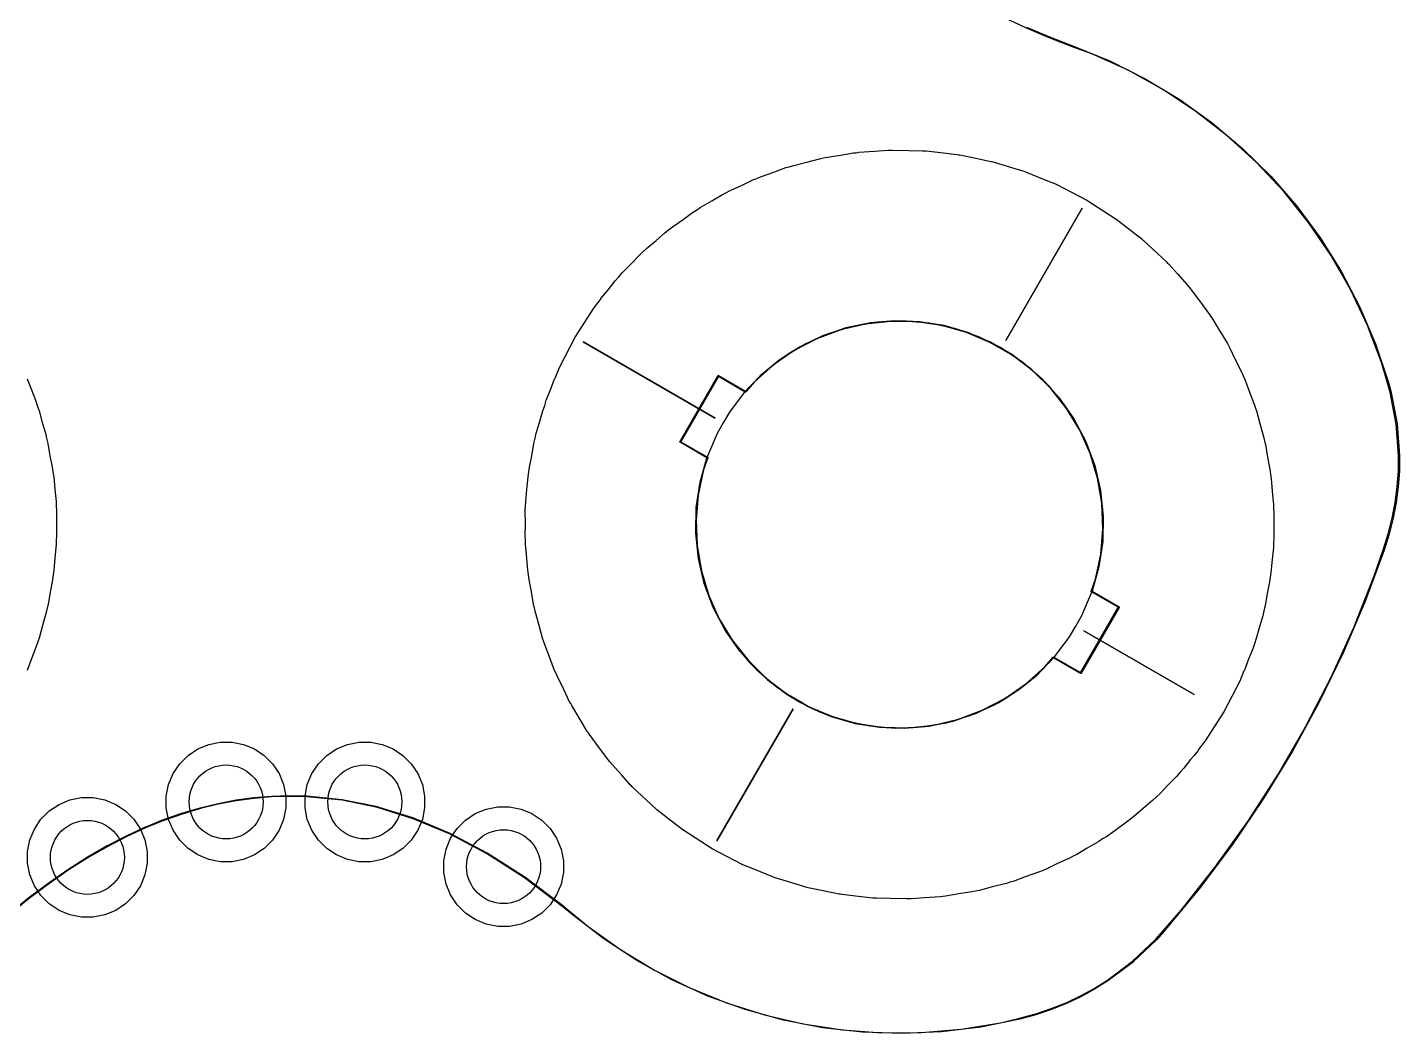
# Model space of a CAD drawing. Extents: x 128 to 152, y -99.3 to -77.5.
# Drawn here: x 137.15 to 151.99, y -99.3 to -88.42 of the extents above; entities that cross this region are included whole.
import ezdxf

# ---------------------------------------------------------------- set-up
doc = ezdxf.new("R2010")
doc.units = 0
doc.layers.add('BLACK', color=7, linetype='CONTINUOUS')

msp = doc.modelspace()

# ---------------------------------------------------------------- linework, layer by layer
at = {"layer": 'BLACK', "linetype": 'CONTINUOUS'}
for p, q in [((147.949266, -88.428766), (147.717154, -88.318589)), ((147.949361, -88.428789), (147.949266, -88.428766)), ((147.949443, -88.428846), (147.949361, -88.428789)), ((148.199538, -88.535835), (147.949443, -88.428846)), ((147.953462, -88.419688), (148.20339, -88.526606)), ((148.199629, -88.535854), (148.199538, -88.535835)), ((148.19971, -88.535905), (148.199629, -88.535854)), ((148.461111, -88.636368), (148.19971, -88.535905)), ((148.20339, -88.526606), (148.464698, -88.627034)), ((148.461166, -88.636377), (148.461111, -88.636368)), ((148.461194, -88.636399), (148.461166, -88.636377)), ((148.461194, -88.6364), (148.461194, -88.636399)), ((148.662858, -88.709745), (148.461194, -88.6364)), ((148.464698, -88.627034), (148.464712, -88.627043)), ((148.464712, -88.627043), (148.862288, -88.789585)), ((149.053475, -88.887534), (148.662858, -88.709745)), ((148.862288, -88.789585), (149.246072, -88.982683)), ((149.429039, -89.095244), (149.053475, -88.887534)), ((149.246072, -88.982683), (149.613629, -89.205123)), ((149.78726, -89.331609), (149.429039, -89.095244)), ((149.613629, -89.205123), (149.96272, -89.455548)), ((150.125959, -89.595189), (149.78726, -89.331609)), ((149.96272, -89.455548), (150.291218, -89.732434)), ((150.443071, -89.884379), (150.125959, -89.595189)), ((146.140332, -89.774132), (146.311125, -89.763182)), ((146.311125, -89.763182), (146.457075, -89.751922)), ((146.457075, -89.751922), (146.481023, -89.75229)), ((146.481023, -89.75229), (146.505588, -89.750716)), ((146.505588, -89.750716), (146.683315, -89.755405)), ((146.683315, -89.755405), (146.831117, -89.757682)), ((146.831117, -89.757682), (146.850965, -89.759829)), ((146.850965, -89.759829), (146.871468, -89.760371)), ((146.871468, -89.760371), (147.055816, -89.781998)), ((150.291218, -89.732434), (150.597124, -90.034094)), ((145.423588, -89.919143), (145.578504, -89.880438)), ((145.578504, -89.880438), (145.715365, -89.843767)), ((145.715365, -89.843767), (145.746819, -89.838387)), ((145.746819, -89.838387), (145.77868, -89.830427)), ((145.77868, -89.830427), (145.941922, -89.805016)), ((145.941922, -89.805016), (146.084097, -89.780699)), ((146.084097, -89.780699), (146.111949, -89.77855)), ((146.111949, -89.77855), (146.140332, -89.774132)), ((147.055816, -89.781998), (147.203032, -89.79793)), ((147.203032, -89.79793), (147.218684, -89.801106)), ((147.218684, -89.801106), (147.234981, -89.803018)), ((147.234981, -89.803018), (147.426357, -89.843246)), ((147.426357, -89.843246), (147.569647, -89.872322)), ((147.569647, -89.872322), (147.581119, -89.875778)), ((147.581119, -89.875778), (147.59316, -89.878309)), ((147.59316, -89.878309), (147.79412, -89.939943)), ((150.736665, -90.197419), (150.443071, -89.884379)), ((145.003161, -90.070337), (145.040547, -90.056511)), ((145.040547, -90.056511), (145.077955, -90.039553)), ((145.077955, -90.039553), (145.223837, -89.98873)), ((145.223837, -89.98873), (145.354025, -89.940588)), ((145.354025, -89.940588), (145.388703, -89.931295)), ((145.388703, -89.931295), (145.423588, -89.919143)), ((147.79412, -89.939943), (147.927834, -89.980224)), ((147.927834, -89.980224), (147.935237, -89.983223)), ((147.935237, -89.983223), (147.943079, -89.985629)), ((147.943079, -89.985629), (148.164406, -90.076087)), ((150.597124, -90.034094), (150.878574, -90.35869)), ((144.70531, -90.212967), (144.744604, -90.190676)), ((144.744604, -90.190676), (144.880773, -90.128944)), ((144.880773, -90.128944), (145.003161, -90.070337)), ((148.164406, -90.076087), (148.274537, -90.120715)), ((148.274537, -90.120715), (148.278076, -90.122546)), ((148.278076, -90.122546), (148.281881, -90.124101)), ((148.281881, -90.124101), (148.606797, -90.292594)), ((151.004954, -90.5324), (150.736665, -90.197419)), ((144.426258, -90.371276), (144.552085, -90.299893)), ((144.552085, -90.299893), (144.665764, -90.231905)), ((144.665764, -90.231905), (144.70531, -90.212967)), ((148.606797, -90.292598), (148.606792, -90.292606)), ((148.606792, -90.292606), (148.606793, -90.292607)), ((148.606793, -90.292607), (148.91517, -90.489745)), ((148.606797, -90.292594), (148.606796, -90.292595)), ((148.606796, -90.292595), (148.606798, -90.292596)), ((148.606798, -90.292596), (148.606797, -90.292596)), ((148.606797, -90.292596), (148.606798, -90.292597)), ((148.606798, -90.292597), (148.606797, -90.292598)), ((150.878574, -90.35869), (151.133854, -90.704247)), ((144.125516, -90.579879), (144.24054, -90.500094)), ((144.24054, -90.500094), (144.344715, -90.423916)), ((144.344715, -90.423916), (144.385744, -90.399377)), ((144.385744, -90.399377), (144.426258, -90.371276)), ((147.731792, -91.808151), (148.556792, -90.379209)), ((148.556792, -90.379209), (147.731796, -91.80814)), ((148.91517, -90.489745), (148.918414, -90.492259)), ((148.918414, -90.492259), (148.921775, -90.494412)), ((148.921775, -90.494412), (149.015535, -90.567511)), ((143.948646, -90.727901), (144.042752, -90.64473)), ((144.042752, -90.64473), (144.084539, -90.614172)), ((144.084539, -90.614172), (144.125516, -90.579879)), ((149.015535, -90.567511), (149.204491, -90.713919)), ((151.246302, -90.887283), (151.004954, -90.5324)), ((143.844835, -90.814782), (143.948646, -90.727901)), ((149.204491, -90.713919), (149.210497, -90.71951)), ((149.210497, -90.71951), (149.216795, -90.72442)), ((149.216795, -90.72442), (149.318506, -90.820051)), ((151.133854, -90.704247), (151.361409, -91.068659)), ((143.67886, -90.981369), (143.762451, -90.892464)), ((143.762451, -90.892464), (143.804211, -90.855555)), ((143.804211, -90.855555), (143.844835, -90.814782)), ((149.318506, -90.820051), (149.472392, -90.963297)), ((151.45924, -91.259907), (151.246302, -90.887283)), ((143.547082, -91.121526), (143.586507, -91.074064)), ((143.586507, -91.074064), (143.67886, -90.981369)), ((149.472392, -90.963297), (149.480604, -90.972459)), ((149.480604, -90.972459), (149.489334, -90.980667)), ((149.489334, -90.980667), (149.586183, -91.090248)), ((149.586183, -91.090248), (149.716685, -91.235843)), ((151.361409, -91.068659), (151.559852, -91.449707)), ((143.433409, -91.258374), (143.506204, -91.165004)), ((143.506204, -91.165004), (143.547082, -91.121526)), ((149.716685, -91.235843), (149.726484, -91.248994)), ((149.726484, -91.248994), (149.737067, -91.260968)), ((143.276197, -91.460025), (143.348666, -91.367071)), ((143.348666, -91.367071), (143.352641, -91.355609)), ((143.352641, -91.35561), (143.433409, -91.258374)), ((143.352641, -91.355609), (143.352641, -91.35561)), ((149.737067, -91.260968), (149.824523, -91.380564)), ((149.824523, -91.380564), (149.935375, -91.529331)), ((151.642472, -91.648002), (151.45924, -91.259907)), ((143.074392, -91.77501), (143.276197, -91.460025)), ((149.935375, -91.529331), (149.946089, -91.546807)), ((149.946089, -91.546807), (149.95788, -91.562931)), ((151.559852, -91.449707), (151.727976, -91.84507)), ((145.945788, -91.694652), (145.686881, -91.790991)), ((145.812846, -91.733448), (146.077974, -91.653354)), ((146.001771, -91.67428), (145.868916, -91.718634)), ((146.21473, -91.631531), (145.945788, -91.694652)), ((146.125949, -91.647686), (146.001771, -91.67428)), ((146.077974, -91.653354), (146.35105, -91.607129)), ((146.263954, -91.619512), (146.125949, -91.647686)), ((146.489463, -91.602621), (146.21473, -91.631531)), ((146.389307, -91.608384), (146.263954, -91.619512)), ((146.35105, -91.607129), (146.627767, -91.595501)), ((146.530851, -91.596957), (146.389307, -91.608384)), ((146.765653, -91.60838), (146.489463, -91.602621)), ((146.654983, -91.601165), (146.530851, -91.596957)), ((146.627767, -91.595501), (146.903758, -91.618654)), ((146.798522, -91.606949), (146.654983, -91.601165)), ((147.038943, -91.648717), (146.765653, -91.60838)), ((146.918509, -91.625859), (146.798522, -91.606949)), ((146.903758, -91.618654), (147.17467, -91.676222)), ((147.063018, -91.649344), (146.918509, -91.625859)), ((147.30502, -91.722994), (147.038943, -91.648717)), ((147.124212, -91.666857), (147.063018, -91.649344)), ((147.174473, -91.681241), (147.124212, -91.666857)), ((147.32043, -91.723518), (147.174473, -91.681241)), ((147.17467, -91.676222), (147.436229, -91.767297)), ((149.95788, -91.562931), (150.033783, -91.689845)), ((150.033783, -91.689845), (150.126676, -91.841363)), ((151.794881, -92.049203), (151.642472, -91.648002)), ((142.902501, -92.107266), (143.074382, -91.775005)), ((143.074382, -91.775005), (143.074391, -91.77501)), ((143.074391, -91.77501), (143.074392, -91.77501)), ((144.589938, -92.650009), (143.160995, -91.82501)), ((143.160995, -91.82501), (143.160995, -91.825011)), ((143.160995, -91.825011), (144.589923, -92.650006)), ((145.686881, -91.790991), (145.442092, -91.919025)), ((145.622162, -91.820247), (145.506943, -91.876735)), ((145.559851, -91.846145), (145.812846, -91.733448)), ((145.748191, -91.760445), (145.622162, -91.820247)), ((145.868916, -91.718634), (145.748191, -91.760445)), ((147.559686, -91.830041), (147.30502, -91.722994)), ((147.411701, -91.762232), (147.32043, -91.723518)), ((147.566548, -91.828206), (147.411701, -91.762232)), ((147.436229, -91.767297), (147.684259, -91.890419)), ((147.679306, -91.899103), (147.559686, -91.830041)), ((147.681772, -91.89473), (147.566548, -91.828206)), ((147.731797, -91.808141), (147.731792, -91.808151)), ((147.731796, -91.80814), (147.731797, -91.808141)), ((150.126676, -91.841363), (150.137591, -91.863417)), ((145.105968, -92.161755), (145.322979, -91.989669)), ((145.442092, -91.919025), (145.215286, -92.076736)), ((145.372451, -91.962129), (145.281598, -92.021426)), ((145.322979, -91.989669), (145.559851, -91.846145)), ((145.389446, -91.951036), (145.372451, -91.962129)), ((145.506943, -91.876735), (145.389446, -91.951036)), ((147.679311, -91.899095), (147.679306, -91.899103)), ((147.679313, -91.899095), (147.679311, -91.899095)), ((147.79892, -91.968153), (147.679313, -91.899095)), ((147.68179, -91.894751), (147.681772, -91.89473)), ((147.68179, -91.894752), (147.68179, -91.894751)), ((147.681791, -91.894752), (147.68179, -91.894752)), ((147.681791, -91.894753), (147.681791, -91.894752)), ((147.681792, -91.894753), (147.681791, -91.894753)), ((147.681793, -91.894754), (147.681792, -91.894753)), ((147.681793, -91.894755), (147.681793, -91.894754)), ((147.684795, -91.896486), (147.681793, -91.894755)), ((147.684259, -91.890419), (147.684302, -91.890429)), ((147.684302, -91.890429), (147.914985, -92.0437)), ((147.79704, -91.961292), (147.684795, -91.896486)), ((147.930693, -92.061725), (147.79704, -91.961292)), ((148.018956, -92.13518), (147.79892, -91.968153)), ((150.137591, -91.863417), (150.149889, -91.88398)), ((150.149889, -91.88398), (150.213147, -92.016079)), ((151.727976, -91.84507), (151.864756, -92.252339)), ((142.858223, -92.216535), (142.902501, -92.107266)), ((145.215286, -92.076736), (145.010038, -92.261636)), ((145.174197, -92.109117), (145.075479, -92.192381)), ((145.281598, -92.021426), (145.174197, -92.109117)), ((147.914985, -92.0437), (148.124635, -92.22468)), ((148.01077, -92.1221), (147.930693, -92.061725)), ((148.120018, -92.227034), (148.01077, -92.1221)), ((148.216318, -92.328472), (148.018956, -92.13518)), ((150.213147, -92.016079), (150.289025, -92.169392)), ((151.85516, -92.255151), (151.794881, -92.049203)), ((137.149713, -92.225673), (137.193568, -92.344322)), ((142.806476, -92.344235), (142.850297, -92.225679)), ((142.850297, -92.225679), (142.850298, -92.225679)), ((142.850298, -92.225679), (142.850306, -92.225682)), ((142.850306, -92.225682), (142.858223, -92.216535)), ((144.206586, -92.90401), (144.61824, -92.191026)), ((144.6244, -92.200355), (144.217746, -92.904679)), ((144.61824, -92.191026), (144.619526, -92.18956)), ((144.619526, -92.18956), (144.619586, -92.189544)), ((144.619586, -92.189544), (144.623223, -92.188569)), ((144.623223, -92.188569), (144.62507, -92.189196)), ((144.913526, -92.367283), (144.6244, -92.200355)), ((144.62507, -92.189196), (144.915176, -92.356689)), ((144.915176, -92.356689), (145.105968, -92.161755)), ((145.010038, -92.261636), (144.919813, -92.36622)), ((145.075479, -92.192381), (144.981431, -92.290296)), ((148.203711, -92.307937), (148.120018, -92.227034)), ((148.124635, -92.22468), (148.309944, -92.430514)), ((150.289025, -92.169392), (150.299382, -92.196161)), ((150.299382, -92.196161), (150.311457, -92.221376)), ((150.311457, -92.221376), (150.361519, -92.356756)), ((151.855161, -92.25515), (151.85516, -92.255151)), ((151.887221, -92.372687), (151.855161, -92.25515)), ((151.864756, -92.252339), (151.864759, -92.252338)), ((151.864759, -92.252338), (151.864757, -92.252373)), ((151.864757, -92.252373), (151.864785, -92.252428)), ((151.864785, -92.252428), (151.896919, -92.370236)), ((137.193568, -92.344322), (137.237997, -92.453965)), ((142.762011, -92.453969), (142.806476, -92.344235)), ((144.902965, -92.37199), (144.743077, -92.584764)), ((144.96761, -92.304686), (144.902965, -92.37199)), ((144.91392, -92.367417), (144.913526, -92.367283)), ((144.91409, -92.367563), (144.91392, -92.367417)), ((144.914436, -92.367592), (144.91409, -92.367563)), ((144.915373, -92.36791), (144.914436, -92.367592)), ((144.916053, -92.367727), (144.915373, -92.36791)), ((144.917169, -92.367821), (144.916053, -92.367727)), ((144.918329, -92.367117), (144.917169, -92.367821)), ((144.91907, -92.366919), (144.918329, -92.367117)), ((144.919292, -92.366534), (144.91907, -92.366919)), ((144.919812, -92.366219), (144.919292, -92.366534)), ((144.919813, -92.36622), (144.919812, -92.366219)), ((144.968619, -92.304123), (144.96761, -92.304686)), ((144.96862, -92.304124), (144.968619, -92.304123)), ((144.981431, -92.290296), (144.96862, -92.304124)), ((148.296107, -92.421103), (148.203711, -92.307937)), ((148.387892, -92.54498), (148.216318, -92.328472)), ((148.372673, -92.515802), (148.296107, -92.421103)), ((148.309944, -92.430514), (148.467988, -92.657955)), ((150.361519, -92.356756), (150.421098, -92.510738)), ((151.953356, -92.714114), (151.887221, -92.372687)), ((151.896919, -92.370236), (151.896932, -92.370425)), ((151.896932, -92.370425), (151.897004, -92.370601)), ((151.897004, -92.370601), (151.96323, -92.712497)), ((137.237997, -92.453965), (137.255196, -92.511059)), ((137.255196, -92.511059), (137.276604, -92.568978)), ((137.276604, -92.568978), (137.310727, -92.695398)), ((142.689311, -92.695299), (142.723406, -92.568986)), ((142.723406, -92.568986), (142.744796, -92.511112)), ((142.744796, -92.511112), (142.762011, -92.453969)), ((144.743077, -92.584764), (144.67654, -92.700011)), ((148.449303, -92.636984), (148.372673, -92.515802)), ((148.530972, -92.781289), (148.387892, -92.54498)), ((150.421098, -92.510738), (150.43013, -92.542293)), ((150.43013, -92.542293), (150.441204, -92.57224)), ((150.441204, -92.57224), (150.47789, -92.709155)), ((137.310727, -92.695398), (137.345899, -92.812151)), ((142.654109, -92.812156), (142.689311, -92.695299)), ((144.589923, -92.650006), (144.589925, -92.650004)), ((144.589925, -92.650004), (144.589938, -92.650011)), ((144.589938, -92.650011), (144.589938, -92.650009)), ((144.676507, -92.700039), (144.609991, -92.815251)), ((144.676539, -92.700011), (144.676507, -92.700039)), ((144.67654, -92.700011), (144.676539, -92.700011)), ((148.515162, -92.742619), (148.449303, -92.636984)), ((148.467988, -92.657955), (148.596273, -92.903413)), ((150.47789, -92.709155), (150.521814, -92.862614)), ((151.979023, -93.052574), (151.953356, -92.714114)), ((151.96323, -92.712497), (151.963228, -92.712789)), ((151.963228, -92.712789), (151.963307, -92.71307)), ((151.963307, -92.71307), (151.989012, -93.05204)), ((137.345899, -92.812151), (137.356973, -92.866727)), ((137.356973, -92.866727), (137.371984, -92.922338)), ((142.628027, -92.922346), (142.643024, -92.866784)), ((142.643024, -92.866784), (142.654109, -92.812156)), ((144.609991, -92.815251), (144.50567, -93.060105)), ((148.575925, -92.870676), (148.515162, -92.742619)), ((148.6433, -93.03367), (148.530972, -92.781289)), ((148.629075, -92.985038), (148.575925, -92.870676)), ((150.521814, -92.862614), (150.528729, -92.898892)), ((137.371984, -92.922338), (137.395333, -93.055771)), ((142.604694, -93.055679), (142.628027, -92.922346)), ((144.205959, -92.905857), (144.206586, -92.90401)), ((144.20695, -92.909554), (144.205959, -92.905857)), ((144.208416, -92.91084), (144.20695, -92.909554)), ((144.498504, -93.078323), (144.208416, -92.91084)), ((144.217746, -92.904679), (144.506872, -93.071608)), ((148.596273, -92.903413), (148.692777, -93.163016)), ((148.673617, -93.118458), (148.629075, -92.985038)), ((150.528729, -92.898892), (150.538024, -92.933579)), ((150.538024, -92.933579), (150.561433, -93.070447)), ((137.395333, -93.055771), (137.420291, -93.178765)), ((137.420291, -93.178765), (137.425857, -93.230203)), ((142.574147, -93.230245), (142.579718, -93.178771)), ((142.579718, -93.178771), (142.604694, -93.055679)), ((144.425085, -93.341027), (144.498504, -93.078323)), ((144.474142, -93.168951), (144.436384, -93.29931)), ((144.509076, -93.077578), (144.463618, -93.208009)), ((144.479724, -93.150902), (144.474142, -93.168951)), ((144.50567, -93.060105), (144.479714, -93.149714)), ((144.479714, -93.149714), (144.479732, -93.150904)), ((144.479731, -93.150904), (144.479724, -93.150902)), ((144.479732, -93.150904), (144.47973, -93.150903)), ((144.47973, -93.150903), (144.479731, -93.150904)), ((144.506872, -93.071608), (144.507184, -93.071882)), ((144.507184, -93.071882), (144.507396, -93.071956)), ((144.507396, -93.071956), (144.507594, -93.072241)), ((144.507594, -93.072241), (144.508338, -93.072894)), ((144.508338, -93.072894), (144.50852, -93.073574)), ((144.50852, -93.073574), (144.509159, -93.074494)), ((144.509093, -93.077584), (144.509076, -93.077578)), ((144.509105, -93.076975), (144.509093, -93.077584)), ((144.509328, -93.076591), (144.509105, -93.076975)), ((144.509159, -93.074494), (144.50913, -93.075851)), ((144.50913, -93.075851), (144.509328, -93.076591)), ((148.723104, -93.298141), (148.6433, -93.03367)), ((148.712733, -93.239471), (148.673617, -93.118458)), ((148.692777, -93.163016), (148.755976, -93.432669)), ((150.561433, -93.070447), (150.590352, -93.222145)), ((151.976863, -93.221532), (151.979023, -93.052574)), ((151.989026, -93.052482), (151.986862, -93.221801)), ((151.989012, -93.05204), (151.988984, -93.052261)), ((151.988984, -93.052261), (151.989026, -93.052482)), ((137.425857, -93.230203), (137.435073, -93.282866)), ((137.435073, -93.282866), (137.442687, -93.374569)), ((142.553357, -93.422354), (142.564938, -93.282874)), ((142.564938, -93.282874), (142.574147, -93.230245)), ((144.463618, -93.208009), (144.406116, -93.478209)), ((144.436384, -93.29931), (144.413629, -93.426466)), ((148.740712, -93.376526), (148.712733, -93.239471)), ((148.769124, -93.57053), (148.723104, -93.298141)), ((150.590352, -93.222145), (150.594367, -93.262999)), ((150.594367, -93.262999), (150.601091, -93.302311)), ((150.601091, -93.302311), (150.611533, -93.437662)), ((151.964693, -93.390313), (151.976863, -93.221532)), ((151.986849, -93.222097), (151.974657, -93.39118)), ((151.986862, -93.221801), (151.98683, -93.221949)), ((151.98683, -93.221949), (151.986849, -93.222097)), ((137.442687, -93.374569), (137.44666, -93.422431)), ((137.44666, -93.422431), (137.460539, -93.55068)), ((142.53947, -93.550686), (142.553357, -93.422354)), ((144.384562, -93.615009), (144.425085, -93.341027)), ((144.413629, -93.426466), (144.391394, -93.563291)), ((148.764901, -93.502168), (148.740712, -93.376526)), ((148.755976, -93.432669), (148.784873, -93.708118)), ((150.611533, -93.437662), (150.626151, -93.586396)), ((151.942291, -93.560235), (151.964693, -93.390313)), ((151.974627, -93.391473), (151.952187, -93.561685)), ((151.974657, -93.39118), (151.974617, -93.391324)), ((151.974617, -93.391324), (151.974627, -93.391473)), ((137.460539, -93.55068), (137.461274, -93.59846)), ((137.461274, -93.59846), (137.465356, -93.647618)), ((142.534655, -93.647625), (142.538733, -93.598497)), ((142.538733, -93.598497), (142.53947, -93.550686)), ((144.378704, -93.891909), (144.384562, -93.615009)), ((144.406116, -93.478209), (144.38294, -93.753486)), ((144.391394, -93.563291), (144.384356, -93.691961)), ((148.776112, -93.641042), (148.764901, -93.502168)), ((148.780636, -93.846539), (148.769124, -93.57053)), ((150.626151, -93.586396), (150.626492, -93.631564)), ((151.909719, -93.729905), (151.942291, -93.560235)), ((151.95214, -93.561973), (151.91951, -93.731944)), ((151.952187, -93.561685), (151.952139, -93.561826)), ((151.952139, -93.561826), (151.95214, -93.561973)), ((137.465356, -93.647618), (137.46426, -93.792369)), ((142.53575, -93.792254), (142.534655, -93.647625)), ((144.384356, -93.691961), (144.378762, -93.830785)), ((144.38294, -93.753486), (144.394455, -94.029498)), ((148.784813, -93.769229), (148.776112, -93.641042)), ((148.784873, -93.708118), (148.779012, -93.985016)), ((148.77922, -93.908012), (148.784813, -93.769229)), ((150.626492, -93.631564), (150.629866, -93.675288)), ((150.629866, -93.675288), (150.627825, -93.807755)), ((151.866256, -93.901877), (151.909719, -93.729905)), ((151.919448, -93.732226), (151.875921, -93.904454)), ((151.919455, -93.732078), (151.919448, -93.732226)), ((151.91951, -93.731944), (151.919455, -93.732078)), ((137.46426, -93.792369), (137.466299, -93.924721)), ((142.53371, -93.924728), (142.53575, -93.792254)), ((144.407605, -94.167359), (144.378704, -93.891909)), ((144.378762, -93.830785), (144.387461, -93.958936)), ((148.757456, -94.121814), (148.780636, -93.846539)), ((148.772177, -94.036737), (148.77922, -93.908012)), ((150.627825, -93.807755), (150.62892, -93.952391)), ((151.812308, -94.07363), (151.866256, -93.901877)), ((151.875843, -93.904728), (151.821823, -94.076708)), ((151.875858, -93.904585), (151.875843, -93.904728)), ((151.875921, -93.904454), (151.875858, -93.904585)), ((137.462587, -94.013614), (137.447953, -94.162503)), ((137.462929, -93.968399), (137.462587, -94.013614)), ((137.466299, -93.924721), (137.462929, -93.968399)), ((142.537084, -93.968459), (142.53371, -93.924728)), ((142.537426, -94.013621), (142.537084, -93.968459)), ((142.552042, -94.162332), (142.537426, -94.013621)), ((144.387461, -93.958936), (144.398676, -94.097858)), ((144.394455, -94.029498), (144.440479, -94.301888)), ((148.779012, -93.985016), (148.738486, -94.258995)), ((148.749962, -94.173429), (148.772177, -94.036737)), ((150.624105, -94.049329), (150.610213, -94.17769)), ((150.624841, -94.001512), (150.624105, -94.049329)), ((150.62892, -93.952391), (150.624841, -94.001512)), ((137.447953, -94.162503), (137.437523, -94.297698)), ((142.562487, -94.297706), (142.552042, -94.162332)), ((144.398676, -94.097858), (144.422844, -94.223384)), ((144.470807, -94.437014), (144.407605, -94.167359)), ((148.699951, -94.392012), (148.757456, -94.121814)), ((148.727182, -94.300721), (148.749962, -94.173429)), ((150.610213, -94.17769), (150.598635, -94.317142)), ((151.82178, -94.07684), (151.613116, -94.637957)), ((151.714802, -94.356414), (151.812308, -94.07363)), ((151.821823, -94.076708), (151.82178, -94.076784)), ((151.82178, -94.076784), (151.82178, -94.07684)), ((137.430806, -94.336965), (137.426787, -94.377865)), ((137.437523, -94.297698), (137.430806, -94.336965)), ((142.569212, -94.337025), (142.562487, -94.297706)), ((142.573227, -94.377873), (142.569212, -94.337025)), ((144.422844, -94.223384), (144.450849, -94.360557)), ((144.440479, -94.301888), (144.520286, -94.56636)), ((144.450849, -94.360557), (144.489913, -94.48141)), ((148.738486, -94.258995), (148.665064, -94.521688)), ((148.689441, -94.431017), (148.727182, -94.300721)), ((150.598635, -94.317142), (150.589428, -94.369754)), ((151.49288, -94.912091), (151.714802, -94.356414)), ((137.426787, -94.377865), (137.397836, -94.52973)), ((142.60214, -94.529544), (142.573227, -94.377873)), ((144.567314, -94.696618), (144.470807, -94.437014)), ((144.489913, -94.48141), (144.534509, -94.614992)), ((148.654492, -94.522441), (148.699951, -94.392012)), ((148.657901, -94.539906), (148.68387, -94.45025)), ((148.683846, -94.449113), (148.689441, -94.431017)), ((148.683854, -94.449115), (148.683846, -94.449113)), ((148.68387, -94.45025), (148.683854, -94.449115)), ((150.583856, -94.421243), (150.558873, -94.544358)), ((150.589428, -94.369754), (150.583856, -94.421243)), ((137.397836, -94.52973), (137.374456, -94.666429)), ((142.625555, -94.666437), (142.60214, -94.529544)), ((144.520286, -94.56636), (144.632617, -94.818742)), ((144.534509, -94.614992), (144.587599, -94.729222)), ((148.553577, -94.784759), (148.657901, -94.539906)), ((148.654273, -94.52344), (148.654496, -94.523053)), ((148.654471, -94.524182), (148.654273, -94.52344)), ((148.654443, -94.525537), (148.654471, -94.524182)), ((148.655081, -94.526456), (148.654443, -94.525537)), ((148.654509, -94.522447), (148.654492, -94.522441)), ((148.654496, -94.523053), (148.654509, -94.522447)), ((148.655264, -94.527137), (148.655081, -94.526456)), ((148.656007, -94.527789), (148.655264, -94.527137)), ((148.656206, -94.528075), (148.656007, -94.527789)), ((148.656417, -94.528148), (148.656206, -94.528075)), ((148.65673, -94.528423), (148.656417, -94.528148)), ((148.945857, -94.69535), (148.65673, -94.528423)), ((148.665064, -94.521688), (148.955188, -94.68919)), ((150.558873, -94.544358), (150.535545, -94.677669)), ((151.613116, -94.637957), (151.377836, -95.188444)), ((137.358249, -94.737396), (137.314278, -94.891015)), ((137.365173, -94.701072), (137.358249, -94.737396)), ((137.374456, -94.666429), (137.365173, -94.701072)), ((142.63485, -94.701129), (142.625555, -94.666437)), ((142.641766, -94.737404), (142.63485, -94.701129)), ((142.685683, -94.890838), (142.641766, -94.737404)), ((144.695603, -94.942077), (144.567314, -94.696618)), ((144.587599, -94.729222), (144.648421, -94.857402)), ((148.487039, -94.900005), (148.553577, -94.784759)), ((148.539203, -95.399675), (148.945857, -94.69535)), ((148.957018, -94.69602), (148.545364, -95.409005)), ((148.955188, -94.68919), (148.956655, -94.690477)), ((148.956655, -94.690477), (148.956796, -94.691005)), ((148.956796, -94.691005), (148.957645, -94.694173)), ((148.957645, -94.694173), (148.957018, -94.69602)), ((150.509463, -94.787857), (150.474255, -94.904729)), ((150.520548, -94.733226), (150.509463, -94.787857)), ((150.535545, -94.677669), (150.520548, -94.733226)), ((137.314278, -94.891015), (137.277636, -95.027769)), ((142.722376, -95.027777), (142.685683, -94.890838)), ((144.632617, -94.818742), (144.7757, -95.055051)), ((144.648421, -94.857402), (144.69057, -94.925007)), ((144.69057, -94.925007), (144.714229, -94.962955)), ((144.853651, -95.169517), (144.695603, -94.942077)), ((148.42051, -95.015255), (148.487044, -94.900014)), ((148.487046, -94.900009), (148.487039, -94.900005)), ((148.487044, -94.900014), (148.487046, -94.900009)), ((148.57365, -94.95001), (148.573649, -94.95001)), ((148.573649, -94.95001), (149.766544, -95.638727)), ((148.573651, -94.95001), (148.57365, -94.95001)), ((149.766544, -95.638727), (148.573651, -94.950007)), ((148.573651, -94.950007), (148.573651, -94.95001)), ((150.474255, -94.904729), (150.440164, -95.031028)), ((151.244618, -95.456509), (151.49288, -94.912091)), ((137.257532, -95.089272), (137.197886, -95.243428)), ((137.266572, -95.057687), (137.257532, -95.089272)), ((137.277636, -95.027769), (137.266572, -95.057687)), ((142.733452, -95.05773), (142.722376, -95.027777)), ((142.742483, -95.08928), (142.733452, -95.05773)), ((142.802055, -95.243247), (142.742483, -95.08928)), ((144.714229, -94.962955), (144.790911, -95.084218)), ((144.7757, -95.055051), (144.947278, -95.271559)), ((144.790911, -95.084218), (144.867371, -95.178786)), ((148.260622, -95.228026), (148.42051, -95.015255)), ((150.418778, -95.088886), (150.40156, -95.146043)), ((150.440164, -95.031028), (150.418778, -95.088886)), ((137.197886, -95.243428), (137.147889, -95.378633)), ((142.852124, -95.378642), (142.802055, -95.243247)), ((145.038963, -95.375351), (144.853651, -95.169517)), ((144.867371, -95.178786), (144.959881, -95.292089)), ((148.248427, -95.243342), (148.057634, -95.438274)), ((148.153564, -95.338395), (148.243791, -95.233812)), ((148.195969, -95.295336), (148.260622, -95.228026)), ((148.243791, -95.233812), (148.24431, -95.233496)), ((148.24431, -95.233496), (148.244533, -95.233112)), ((148.244533, -95.233112), (148.245273, -95.232913)), ((148.245273, -95.232913), (148.246434, -95.23221)), ((148.246434, -95.23221), (148.247549, -95.232303)), ((148.247549, -95.232303), (148.24823, -95.232121)), ((148.24823, -95.232121), (148.249166, -95.232438)), ((148.538534, -95.410835), (148.248427, -95.243342)), ((148.249166, -95.232438), (148.249513, -95.232468)), ((148.249513, -95.232468), (148.249682, -95.232613)), ((148.249682, -95.232613), (148.250077, -95.232748)), ((148.250077, -95.232748), (148.539203, -95.399675)), ((150.357081, -95.255805), (150.313271, -95.374334)), ((150.40156, -95.146043), (150.357081, -95.255805)), ((151.377836, -95.188444), (151.11648, -95.727039)), ((142.864198, -95.403855), (142.852124, -95.378642)), ((142.874556, -95.430626), (142.864198, -95.403855)), ((144.947278, -95.271559), (145.144643, -95.464851)), ((144.959881, -95.292089), (145.043313, -95.37274)), ((145.248616, -95.556331), (145.038963, -95.375351)), ((145.043313, -95.37274), (145.152819, -95.477923)), ((147.948316, -95.523292), (148.153564, -95.338395)), ((148.088088, -95.40765), (148.182258, -95.30961)), ((148.182258, -95.30961), (148.194966, -95.295896)), ((148.194966, -95.295896), (148.195969, -95.295336)), ((150.305325, -95.383527), (150.261068, -95.492745)), ((150.31328, -95.374337), (150.305325, -95.383527)), ((150.313271, -95.374334), (150.31328, -95.374337)), ((142.950424, -95.583918), (142.874556, -95.430626)), ((145.144643, -95.464851), (145.364682, -95.631877)), ((145.152819, -95.477923), (145.232492, -95.537992)), ((145.232492, -95.537992), (145.366545, -95.638727)), ((147.721509, -95.681001), (147.948316, -95.523292)), ((148.057634, -95.438274), (147.840622, -95.610358)), ((147.881962, -95.578604), (147.98952, -95.490786)), ((147.98952, -95.490786), (148.088088, -95.40765)), ((148.540381, -95.411462), (148.538534, -95.410835)), ((148.544078, -95.410471), (148.540381, -95.411462)), ((148.545364, -95.409005), (148.544078, -95.410471)), ((150.261068, -95.492745), (150.089201, -95.824972)), ((150.970585, -95.988422), (151.244618, -95.456509)), ((143.013693, -95.716038), (142.950424, -95.583918)), ((145.47929, -95.709593), (145.248616, -95.556331)), ((145.364682, -95.631877), (145.484293, -95.700936)), ((145.366545, -95.638727), (145.481499, -95.705096)), ((145.484293, -95.700936), (145.484299, -95.700926)), ((145.484299, -95.700926), (145.603919, -95.769987)), ((147.476721, -95.809034), (147.721509, -95.681001)), ((147.840622, -95.610358), (147.60375, -95.75388)), ((147.656619, -95.723287), (147.774304, -95.648868)), ((147.774304, -95.648868), (147.881962, -95.578604)), ((143.025995, -95.736607), (143.013693, -95.716038)), ((143.036907, -95.758655), (143.025995, -95.736607)), ((143.129775, -95.910133), (143.036907, -95.758655)), ((145.431792, -95.791868), (144.606801, -97.220798)), ((144.606801, -97.220798), (145.431794, -95.791869)), ((145.431794, -95.791869), (145.431792, -95.791868)), ((145.479293, -95.709596), (145.47929, -95.709593)), ((145.479302, -95.709601), (145.479293, -95.709595)), ((145.479293, -95.709595), (145.479293, -95.709596)), ((145.479349, -95.709611), (145.479302, -95.709601)), ((145.727377, -95.83273), (145.479349, -95.709611)), ((145.481499, -95.705096), (145.481794, -95.705266)), ((145.481794, -95.705266), (145.481799, -95.705258)), ((145.481799, -95.705258), (145.4818, -95.705259)), ((145.4818, -95.705259), (145.481803, -95.705255)), ((145.481803, -95.705255), (145.597049, -95.771793)), ((145.597049, -95.771793), (145.753846, -95.838597)), ((145.603919, -95.769987), (145.858586, -95.877032)), ((145.988935, -95.923803), (145.727377, -95.83273)), ((145.753846, -95.838597), (145.843132, -95.87647)), ((147.217814, -95.905371), (147.476721, -95.809034)), ((147.294942, -95.881278), (147.415367, -95.839573)), ((147.60375, -95.75388), (147.350755, -95.866576)), ((147.415367, -95.839573), (147.541615, -95.779668)), ((147.541615, -95.779668), (147.656619, -95.723287)), ((150.089194, -95.825009), (149.887388, -96.139992)), ((150.089201, -95.824972), (150.089194, -95.825009)), ((151.11648, -95.727039), (150.829646, -96.252509)), ((143.205703, -96.037087), (143.129775, -95.910133)), ((145.843132, -95.87647), (145.990234, -95.919079)), ((145.858586, -95.877032), (146.124662, -95.951308)), ((146.259846, -95.98137), (145.988935, -95.923803)), ((145.990234, -95.919079), (146.100544, -95.950649)), ((146.100544, -95.950649), (146.24577, -95.974251)), ((146.124662, -95.951308), (146.397951, -95.991643)), ((146.24577, -95.974251), (146.365041, -95.993048)), ((146.535837, -96.004522), (146.259846, -95.98137)), ((146.365041, -95.993048), (146.509078, -95.998852)), ((146.397951, -95.991643), (146.67414, -95.997402)), ((146.509078, -95.998852), (146.632713, -96.003044)), ((146.812553, -95.992894), (146.535837, -96.004522)), ((146.632713, -96.003044), (146.774699, -95.991582)), ((146.67414, -95.997402), (146.948873, -95.968492)), ((146.774699, -95.991582), (146.899601, -95.980495)), ((147.085629, -95.946669), (146.812553, -95.992894)), ((146.899601, -95.980495), (147.038012, -95.952238)), ((146.948873, -95.968492), (147.217814, -95.905371)), ((147.038012, -95.952238), (147.161783, -95.925732)), ((147.350755, -95.866576), (147.085629, -95.946669)), ((147.161783, -95.925732), (147.294942, -95.881278)), ((150.671408, -96.50661), (150.970585, -95.988422)), ((143.217495, -96.053213), (143.205703, -96.037087)), ((143.228209, -96.070688), (143.217495, -96.053213)), ((143.339052, -96.219442), (143.228209, -96.070688)), ((149.887388, -96.139992), (149.814923, -96.232939)), ((138.887644, -96.297543), (138.993592, -96.226751)), ((138.993592, -96.226751), (139.111315, -96.177989)), ((139.111315, -96.177989), (139.236289, -96.15313)), ((139.236289, -96.15313), (139.363711, -96.15313)), ((139.363711, -96.15313), (139.488685, -96.177989)), ((139.488685, -96.177989), (139.606408, -96.226751)), ((139.606408, -96.226751), (139.712356, -96.297543)), ((140.387644, -96.297543), (140.493592, -96.226751)), ((140.493592, -96.226751), (140.611315, -96.177989)), ((140.611315, -96.177989), (140.736289, -96.15313)), ((140.736289, -96.15313), (140.863711, -96.15313)), ((140.863711, -96.15313), (140.988685, -96.177989)), ((140.988685, -96.177989), (141.106408, -96.226751)), ((141.106408, -96.226751), (141.212356, -96.297543)), ((143.426517, -96.33905), (143.339052, -96.219442)), ((149.810944, -96.24441), (149.766809, -96.297543)), ((149.810945, -96.244411), (149.810944, -96.24441)), ((149.814923, -96.232939), (149.810945, -96.244411)), ((150.829646, -96.252509), (150.517992, -96.763649)), ((138.726751, -96.493592), (138.797543, -96.387644)), ((138.797543, -96.387644), (138.887644, -96.297543)), ((139.712356, -96.297543), (139.802457, -96.387644)), ((139.802457, -96.387644), (139.873249, -96.493592)), ((140.226751, -96.493592), (140.297543, -96.387644)), ((140.297543, -96.387644), (140.387644, -96.297543)), ((141.212356, -96.297543), (141.302457, -96.387644)), ((141.302457, -96.387644), (141.373249, -96.493592)), ((143.4371, -96.351025), (143.426517, -96.33905)), ((143.4469, -96.364176), (143.4371, -96.351025)), ((143.577355, -96.509718), (143.4469, -96.364176)), ((149.657381, -96.43501), (149.616537, -96.47845)), ((149.730119, -96.341711), (149.657381, -96.43501)), ((149.766809, -96.297543), (149.730119, -96.341711)), ((138.677989, -96.611315), (138.726751, -96.493592)), ((139.873249, -96.493592), (139.922011, -96.611315)), ((140.177989, -96.611315), (140.226751, -96.493592)), ((141.373249, -96.493592), (141.422011, -96.611315)), ((143.67425, -96.619352), (143.577355, -96.509718)), ((149.577078, -96.525954), (149.484635, -96.618737)), ((149.616537, -96.47845), (149.577078, -96.525954)), ((150.347774, -97.009885), (150.671408, -96.50661)), ((138.65313, -96.736289), (138.677989, -96.611315)), ((138.65313, -96.863711), (138.65313, -96.736289)), ((139.599038, -96.752225), (139.790835, -96.736131)), ((139.790835, -96.736131), (139.790964, -96.736145)), ((139.790964, -96.736145), (139.791097, -96.736115)), ((139.791097, -96.736115), (139.981797, -96.730159)), ((139.981983, -96.740158), (139.791522, -96.746107)), ((139.922011, -96.611315), (139.94687, -96.736289)), ((139.94687, -96.736289), (139.94687, -96.863711)), ((139.981797, -96.730159), (139.981928, -96.730181)), ((139.981928, -96.730181), (139.982059, -96.730158)), ((140.172352, -96.744211), (139.981983, -96.740158)), ((139.982059, -96.730158), (140.172758, -96.734218)), ((140.15313, -96.736289), (140.177989, -96.611315)), ((140.15313, -96.863711), (140.15313, -96.736289)), ((140.172758, -96.734218), (140.172952, -96.734261)), ((140.172952, -96.734261), (140.17315, -96.734242)), ((140.17315, -96.734242), (140.55445, -96.772397)), ((141.422011, -96.611315), (141.44687, -96.736289)), ((141.44687, -96.736289), (141.44687, -96.863711)), ((143.682985, -96.627565), (143.67425, -96.619352)), ((143.691193, -96.636722), (143.682985, -96.627565)), ((143.84504, -96.779932), (143.691193, -96.636722)), ((149.401133, -96.707548), (149.359418, -96.744415)), ((149.484635, -96.618737), (149.401133, -96.707548)), ((137.387644, -96.897543), (137.493592, -96.826751)), ((137.493592, -96.826751), (137.611315, -96.777989)), ((137.611315, -96.777989), (137.736289, -96.75313)), ((137.736289, -96.75313), (137.863711, -96.75313)), ((137.863711, -96.75313), (137.988685, -96.777989)), ((137.988685, -96.777989), (138.106408, -96.826751)), ((138.106408, -96.826751), (138.212356, -96.897543)), ((138.677989, -96.988685), (138.65313, -96.863711)), ((138.821359, -96.921173), (139.018388, -96.862634)), ((139.021122, -96.872253), (138.824321, -96.930724)), ((139.018388, -96.862634), (139.018515, -96.862622)), ((139.018515, -96.862622), (139.01863, -96.862569)), ((139.01863, -96.862569), (139.212553, -96.815393)), ((139.214791, -96.825139), (139.021122, -96.872253)), ((139.212553, -96.815393), (139.212681, -96.815387)), ((139.212681, -96.815387), (139.212802, -96.815339)), ((139.212802, -96.815339), (139.406725, -96.778521)), ((139.408455, -96.78837), (139.214791, -96.825139)), ((139.406725, -96.778521), (139.406856, -96.778522)), ((139.406856, -96.778522), (139.406981, -96.778479)), ((139.406981, -96.778479), (139.598779, -96.752253)), ((139.600016, -96.762177), (139.408455, -96.78837)), ((139.598779, -96.752253), (139.598912, -96.752261)), ((139.598912, -96.752261), (139.599038, -96.752225)), ((139.791522, -96.746107), (139.600016, -96.762177)), ((139.94687, -96.863711), (139.922011, -96.988685)), ((140.177989, -96.988685), (140.15313, -96.863711)), ((140.553194, -96.782321), (140.172352, -96.744211)), ((140.935985, -96.860932), (140.553194, -96.782321)), ((140.55445, -96.772397), (140.554697, -96.772472)), ((140.554697, -96.772472), (140.554958, -96.772474)), ((140.554958, -96.772474), (140.938241, -96.851186)), ((141.3228, -96.981418), (140.935985, -96.860932)), ((140.938241, -96.851186), (140.938472, -96.851283)), ((140.938472, -96.851283), (140.938722, -96.85131)), ((140.938722, -96.85131), (141.326002, -96.971941)), ((141.44687, -96.863711), (141.422011, -96.988685)), ((141.993592, -96.926751), (142.111315, -96.877989)), ((142.111315, -96.877989), (142.236289, -96.85313)), ((142.236289, -96.85313), (142.363711, -96.85313)), ((142.363711, -96.85313), (142.488685, -96.877989)), ((142.488685, -96.877989), (142.606408, -96.926751)), ((143.94679, -96.875599), (143.84504, -96.779932)), ((143.953087, -96.880508), (143.94679, -96.875599)), ((143.959094, -96.8861), (143.953087, -96.880508)), ((144.148049, -97.032507), (143.959094, -96.8861)), ((149.214835, -96.872198), (149.120832, -96.95528)), ((149.31875, -96.785234), (149.214835, -96.872198)), ((149.359418, -96.744415), (149.31875, -96.785234)), ((150.517992, -96.763649), (150.182232, -97.259288)), ((137.226751, -97.093592), (137.297543, -96.987644)), ((137.297543, -96.987644), (137.387644, -96.897543)), ((138.212356, -96.897543), (138.302457, -96.987644)), ((138.302457, -96.987644), (138.373249, -97.093592)), ((138.422829, -97.07223), (138.623873, -96.990566)), ((138.627522, -96.999876), (138.426707, -97.081447)), ((138.623873, -96.990566), (138.623991, -96.990543)), ((138.623991, -96.990543), (138.624097, -96.990481)), ((138.624097, -96.990481), (138.821126, -96.921249)), ((138.824321, -96.930724), (138.627522, -96.999876)), ((138.726751, -97.106408), (138.677989, -96.988685)), ((138.821126, -96.921249), (138.821247, -96.921231)), ((138.821247, -96.921231), (138.821359, -96.921173)), ((139.922011, -96.988685), (139.873249, -97.106408)), ((140.226751, -97.106408), (140.177989, -96.988685)), ((141.715554, -97.145968), (141.3228, -96.981418)), ((141.326002, -96.971941), (141.326212, -96.972055)), ((141.326212, -96.972055), (141.326447, -96.972103)), ((141.326447, -96.972103), (141.719624, -97.13683)), ((141.422011, -96.988685), (141.373249, -97.106408)), ((141.797543, -97.087644), (141.887644, -96.997543)), ((141.887644, -96.997543), (141.993592, -96.926751)), ((142.606408, -96.926751), (142.712356, -96.997543)), ((142.712356, -96.997543), (142.802457, -97.087644)), ((144.24181, -97.105607), (144.148049, -97.032507)), ((149.038068, -97.020134), (148.922941, -97.099988)), ((149.07908, -96.98581), (149.038068, -97.020134)), ((149.120832, -96.95528), (149.07908, -96.98581)), ((150.000425, -97.497095), (150.347774, -97.009885)), ((137.177989, -97.211315), (137.226751, -97.093592)), ((138.015479, -97.271791), (138.221368, -97.165219)), ((138.22586, -97.174152), (138.020185, -97.280613)), ((138.221368, -97.165219), (138.221476, -97.165187)), ((138.221476, -97.165187), (138.221571, -97.165119)), ((138.221571, -97.165119), (138.422616, -97.072322)), ((138.426707, -97.081447), (138.22586, -97.174152)), ((138.373249, -97.093592), (138.422011, -97.211315)), ((138.422616, -97.072322), (138.422731, -97.072294)), ((138.422731, -97.072294), (138.422829, -97.07223)), ((138.797543, -97.212356), (138.726751, -97.106408)), ((139.873249, -97.106408), (139.802457, -97.212356)), ((140.297543, -97.212356), (140.226751, -97.106408)), ((141.373249, -97.106408), (141.302457, -97.212356)), ((142.115996, -97.357524), (141.715554, -97.145968)), ((141.719624, -97.13683), (141.719811, -97.136956)), ((141.719811, -97.136956), (141.720028, -97.137021)), ((141.720028, -97.137021), (142.12085, -97.348779)), ((141.726751, -97.193592), (141.797543, -97.087644)), ((142.802457, -97.087644), (142.873249, -97.193592)), ((144.24517, -97.107759), (144.24181, -97.105607)), ((144.248415, -97.110274), (144.24517, -97.107759)), ((144.556793, -97.307413), (144.248415, -97.110274)), ((148.818869, -97.176092), (148.777884, -97.200603)), ((148.922941, -97.099988), (148.818869, -97.176092)), ((137.15313, -97.336289), (137.177989, -97.211315)), ((137.809398, -97.390142), (138.015287, -97.271895)), ((138.020185, -97.280613), (137.814471, -97.39876)), ((138.015287, -97.271895), (138.015393, -97.271859)), ((138.015393, -97.271859), (138.015479, -97.271791)), ((138.422011, -97.211315), (138.44687, -97.336289)), ((138.887644, -97.302457), (138.797543, -97.212356)), ((138.993592, -97.373249), (138.887644, -97.302457)), ((139.712356, -97.302457), (139.606408, -97.373249)), ((139.802457, -97.212356), (139.712356, -97.302457)), ((140.387644, -97.302457), (140.297543, -97.212356)), ((140.493592, -97.373249), (140.387644, -97.302457)), ((141.212356, -97.302457), (141.106408, -97.373249)), ((141.302457, -97.212356), (141.212356, -97.302457)), ((141.65313, -97.436289), (141.677989, -97.311315)), ((141.677989, -97.311315), (141.726751, -97.193592)), ((142.873249, -97.193592), (142.922011, -97.311315)), ((142.922011, -97.311315), (142.94687, -97.436289)), ((144.556794, -97.307413), (144.556793, -97.307413)), ((144.556795, -97.307414), (144.556794, -97.307413)), ((144.556831, -97.307421), (144.556795, -97.307413)), ((144.556795, -97.307413), (144.556795, -97.307414)), ((144.881716, -97.475898), (144.556831, -97.307421)), ((148.611345, -97.300204), (148.49782, -97.3681)), ((148.737327, -97.228735), (148.611345, -97.300204)), ((148.777884, -97.200603), (148.737327, -97.228735)), ((150.182232, -97.259288), (149.823135, -97.738289)), ((137.15313, -97.463711), (137.15313, -97.336289)), ((137.177989, -97.588685), (137.15313, -97.463711)), ((137.597746, -97.52386), (137.809218, -97.390251)), ((137.814471, -97.39876), (137.603167, -97.532263)), ((137.809218, -97.390251), (137.809316, -97.390213)), ((137.809316, -97.390213), (137.809398, -97.390142)), ((138.44687, -97.463711), (138.422011, -97.588685)), ((138.44687, -97.336289), (138.44687, -97.463711)), ((139.111315, -97.422011), (138.993592, -97.373249)), ((139.236289, -97.44687), (139.111315, -97.422011)), ((139.363711, -97.44687), (139.236289, -97.44687)), ((139.488685, -97.422011), (139.363711, -97.44687)), ((139.606408, -97.373249), (139.488685, -97.422011)), ((140.611315, -97.422011), (140.493592, -97.373249)), ((140.736289, -97.44687), (140.611315, -97.422011)), ((140.863711, -97.44687), (140.736289, -97.44687)), ((140.988685, -97.422011), (140.863711, -97.44687)), ((141.106408, -97.373249), (140.988685, -97.422011)), ((141.65313, -97.563711), (141.65313, -97.436289)), ((142.525708, -97.619734), (142.115996, -97.357524)), ((142.12085, -97.348779), (142.121014, -97.348912)), ((142.121014, -97.348912), (142.121209, -97.348989)), ((142.121209, -97.348989), (142.53126, -97.611414)), ((142.94687, -97.436289), (142.94687, -97.563711)), ((144.885552, -97.477466), (144.881716, -97.475898)), ((144.889061, -97.479281), (144.885552, -97.477466)), ((144.998171, -97.523494), (144.889061, -97.479281)), ((148.282667, -97.471129), (148.160425, -97.529667)), ((148.418981, -97.409333), (148.282667, -97.471129)), ((148.458328, -97.387011), (148.418981, -97.409333)), ((148.49782, -97.3681), (148.458328, -97.387011)), ((137.226751, -97.706408), (137.177989, -97.588685)), ((137.386105, -97.669899), (137.597577, -97.523972)), ((137.603167, -97.532263), (137.391875, -97.678066)), ((137.597577, -97.523972), (137.59767, -97.523931)), ((137.59767, -97.523931), (137.597746, -97.52386)), ((138.422011, -97.588685), (138.373249, -97.706408)), ((141.677989, -97.688685), (141.65313, -97.563711)), ((142.94614, -97.936903), (142.525708, -97.619734)), ((142.53126, -97.611414), (142.531399, -97.611548)), ((142.531399, -97.611548), (142.531575, -97.611633)), ((142.531575, -97.611633), (142.952259, -97.928993)), ((142.94687, -97.563711), (142.922011, -97.688685)), ((145.220516, -97.61437), (144.998171, -97.523494)), ((145.228396, -97.616787), (145.220516, -97.61437)), ((145.235763, -97.619772), (145.228396, -97.616787)), ((145.368807, -97.659851), (145.235763, -97.619772)), ((147.939598, -97.611327), (147.809561, -97.659414)), ((148.08563, -97.560454), (147.939598, -97.611327)), ((148.123074, -97.543478), (148.08563, -97.560454)), ((148.160425, -97.529667), (148.123074, -97.543478)), ((149.630155, -97.967123), (150.000425, -97.497095)), ((137.168244, -97.833105), (137.385947, -97.670013)), ((137.391875, -97.678066), (137.174305, -97.841059)), ((137.297543, -97.812356), (137.226751, -97.706408)), ((137.385947, -97.670013), (137.386035, -97.66997)), ((137.386035, -97.66997), (137.386105, -97.669899)), ((138.373249, -97.706408), (138.302457, -97.812356)), ((141.726751, -97.806408), (141.677989, -97.688685)), ((142.922011, -97.688685), (142.873249, -97.806408)), ((145.570433, -97.72169), (145.368807, -97.659851)), ((145.582513, -97.724229), (145.570433, -97.72169)), ((145.593948, -97.727674), (145.582513, -97.724229)), ((145.73683, -97.756667), (145.593948, -97.727674)), ((145.928611, -97.796981), (145.73683, -97.756667)), ((147.384907, -97.769576), (147.221532, -97.795006)), ((147.416793, -97.761609), (147.384907, -97.769576)), ((147.448223, -97.756234), (147.416793, -97.761609)), ((147.584941, -97.7196), (147.448223, -97.756234)), ((147.739998, -97.680862), (147.584941, -97.7196)), ((147.774922, -97.668695), (147.739998, -97.680862)), ((147.809561, -97.659414), (147.774922, -97.668695)), ((149.823135, -97.738289), (149.441525, -98.199555)), ((136.950394, -98.009367), (137.168097, -97.83322)), ((137.174305, -97.841059), (136.956684, -98.017141)), ((137.168097, -97.83322), (137.168179, -97.833176)), ((137.168179, -97.833176), (137.168244, -97.833105)), ((137.387644, -97.902457), (137.297543, -97.812356)), ((137.493592, -97.973249), (137.387644, -97.902457)), ((138.212356, -97.902457), (138.106408, -97.973249)), ((138.302457, -97.812356), (138.212356, -97.902457)), ((141.797543, -97.912356), (141.726751, -97.806408)), ((141.887644, -98.002457), (141.797543, -97.912356)), ((142.802457, -97.912356), (142.712356, -98.002457)), ((142.873249, -97.806408), (142.802457, -97.912356)), ((145.944934, -97.798896), (145.928611, -97.796981)), ((145.960561, -97.802067), (145.944934, -97.798896)), ((146.107487, -97.817967), (145.960561, -97.802067)), ((146.292123, -97.839629), (146.107487, -97.817967)), ((146.312664, -97.840171), (146.292123, -97.839629)), ((146.332475, -97.842315), (146.312664, -97.840171)), ((146.479987, -97.844587), (146.332475, -97.842315)), ((146.658001, -97.849285), (146.479987, -97.844587)), ((146.682605, -97.847707), (146.658001, -97.849285)), ((146.706516, -97.848076), (146.682605, -97.847707)), ((146.85226, -97.836831), (146.706516, -97.848076)), ((147.023257, -97.82587), (146.85226, -97.836831)), ((147.051667, -97.821447), (147.023257, -97.82587)), ((147.079492, -97.819301), (147.051667, -97.821447)), ((147.221532, -97.795006), (147.079492, -97.819301)), ((137.611315, -98.022011), (137.493592, -97.973249)), ((137.736289, -98.04687), (137.611315, -98.022011)), ((137.863711, -98.04687), (137.736289, -98.04687)), ((137.988685, -98.022011), (137.863711, -98.04687)), ((138.106408, -97.973249), (137.988685, -98.022011)), ((141.993592, -98.073249), (141.887644, -98.002457)), ((142.111315, -98.122011), (141.993592, -98.073249)), ((142.606408, -98.073249), (142.488685, -98.122011)), ((142.712356, -98.002457), (142.606408, -98.073249)), ((143.043277, -98.01711), (142.94614, -97.936903)), ((142.952259, -97.928993), (142.95233, -97.929073)), ((142.95233, -97.929073), (142.952432, -97.929128)), ((142.952432, -97.929128), (143.049645, -98.009398)), ((143.043311, -98.017128), (143.043277, -98.01711)), ((143.382886, -98.280186), (143.043311, -98.017128)), ((143.049645, -98.009398), (143.049661, -98.009418)), ((143.049661, -98.009418), (143.049675, -98.009424)), ((143.049675, -98.009424), (143.049677, -98.009421)), ((143.049677, -98.009421), (143.214028, -98.147394)), ((149.433975, -98.192998), (149.630155, -97.967123)), ((142.236289, -98.14687), (142.111315, -98.122011)), ((142.363711, -98.14687), (142.236289, -98.14687)), ((142.488685, -98.122011), (142.363711, -98.14687)), ((143.214028, -98.147394), (143.563307, -98.396784)), ((149.35239, -98.283472), (149.433977, -98.192999)), ((149.441466, -98.199627), (149.359688, -98.290311)), ((149.433977, -98.192999), (149.433975, -98.192998)), ((149.441495, -98.199577), (149.441466, -98.199627)), ((149.441528, -98.199558), (149.441495, -98.199577)), ((149.441525, -98.199555), (149.441528, -98.199558)), ((143.742007, -98.516003), (143.382886, -98.280186)), ((149.100798, -98.523576), (149.35239, -98.283472)), ((149.359427, -98.29058), (149.107491, -98.531012)), ((149.359536, -98.290423), (149.359427, -98.29058)), ((149.359688, -98.290311), (149.359536, -98.290423)), ((143.563307, -98.396784), (143.93097, -98.618177)), ((144.118423, -98.723097), (143.742007, -98.516003)), ((143.93097, -98.618177), (144.314779, -98.810224)), ((148.82984, -98.728019), (149.100798, -98.523576)), ((149.107051, -98.531386), (148.835687, -98.736136)), ((149.107245, -98.531167), (149.107051, -98.531386)), ((149.107491, -98.531012), (149.107245, -98.531167)), ((144.509843, -98.900206), (144.118423, -98.723097)), ((144.314779, -98.810224), (144.712395, -98.971755)), ((148.537872, -98.898421), (148.686493, -98.817476)), ((148.686493, -98.817476), (148.82984, -98.728019)), ((148.835322, -98.736387), (148.691667, -98.826036)), ((148.835485, -98.736233), (148.835322, -98.736387)), ((148.835687, -98.736136), (148.835485, -98.736233)), ((144.913882, -99.046252), (144.509843, -98.900206)), ((148.382778, -98.971365), (148.537872, -98.898421)), ((148.542274, -98.907402), (148.386916, -98.980471)), ((148.542395, -98.907312), (148.542274, -98.907402)), ((148.542538, -98.907268), (148.542395, -98.907312)), ((148.691412, -98.826185), (148.542538, -98.907268)), ((148.691527, -98.826088), (148.691412, -98.826185)), ((148.691667, -98.826036), (148.691527, -98.826088)), ((144.712395, -98.971755), (145.121397, -99.101788)), ((145.32808, -99.160345), (144.913882, -99.046252)), ((145.121397, -99.101788), (145.539294, -99.199529)), ((147.880501, -99.139334), (148.054232, -99.091933)), ((148.056995, -99.101546), (147.883087, -99.148995)), ((148.054232, -99.091933), (148.222408, -99.035611)), ((148.057125, -99.101481), (148.056995, -99.101546)), ((148.057267, -99.101463), (148.057125, -99.101481)), ((148.225714, -99.04505), (148.057267, -99.101463)), ((148.222408, -99.035611), (148.382778, -98.971365)), ((148.225841, -99.044976), (148.225714, -99.04505)), ((148.225986, -99.04495), (148.225841, -99.044976)), ((148.386648, -98.980587), (148.225986, -99.04495)), ((148.38677, -98.980506), (148.386648, -98.980587)), ((148.386916, -98.980471), (148.38677, -98.980506)), ((145.749914, -99.24179), (145.32808, -99.160345)), ((145.539294, -99.199529), (145.963541, -99.264383)), ((146.176815, -99.290091), (145.749914, -99.24179)), ((146.820723, -99.294055), (147.248439, -99.258692)), ((147.461857, -99.234208), (147.035401, -99.286288)), ((147.248439, -99.258692), (147.672094, -99.190082)), ((147.882953, -99.149029), (147.461857, -99.234208)), ((147.672094, -99.190082), (147.880501, -99.139334)), ((147.882998, -99.149001), (147.882953, -99.149029)), ((147.883087, -99.148995), (147.882998, -99.149001)), ((145.963541, -99.264383), (146.391553, -99.295956)), ((146.606182, -99.304954), (146.176815, -99.290091)), ((146.391553, -99.295956), (146.820723, -99.294055)), ((147.035401, -99.286288), (146.606182, -99.304954))]:
    msp.add_line(p, q, dxfattribs=at)
at = {"layer": 'BLACK'}
for centre in [(139.3, -96.8), (139.3, -96.8), (140.8, -96.8), (140.8, -96.8), (137.8, -97.4), (137.8, -97.4), (142.3, -97.5), (142.3, -97.5)]:
    msp.add_circle(centre, 0.4, dxfattribs=at)
at = {"layer": 'WHITE'}
for centre in [(139.3, -96.8), (140.8, -96.8), (137.8, -97.4), (142.3, -97.5)]:
    msp.add_circle(centre, 0.4, dxfattribs=at)

doc.saveas('drawing.dxf')
